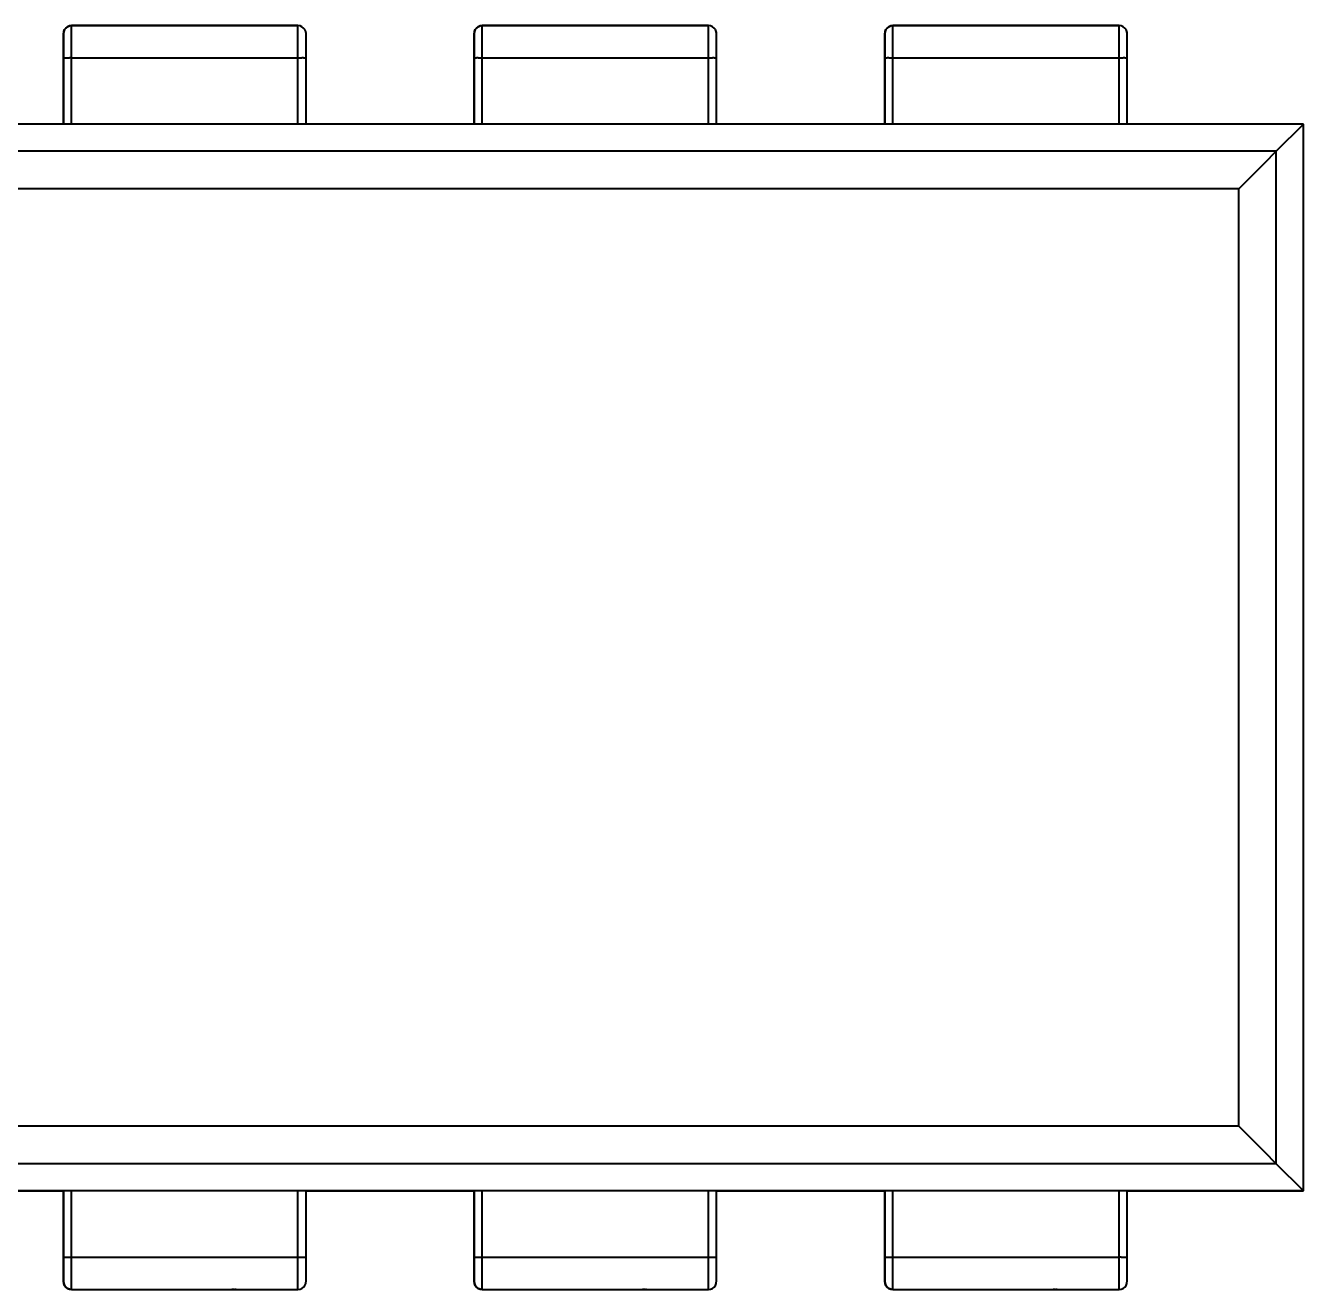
# Model space of a CAD drawing. Extents: x 193 to 1101, y 70 to 664.
# Drawn here: x 466.46 to 482.27, y 489.89 to 505.53 of the extents above; entities that cross this region are included whole.
import ezdxf

# ---------------------------------------------------------------- set-up
doc = ezdxf.new("R2010")
doc.units = 0
doc.header["$MEASUREMENT"] = 0
doc.layers.add('Основная', color=7, linetype='CONTINUOUS', lineweight=40)

msp = doc.modelspace()

# ---------------------------------------------------------------- linework, layer by layer
at = {"layer": 'Основная'}
for p, q in [((466.936, 505.458), (466.932, 505.424)), ((466.932, 505.424), (466.936, 505.458)), ((466.936, 505.458), (466.932, 505.424)), ((466.932, 505.424), (466.936, 505.458)), ((466.946, 505.482), (466.936, 505.458)), ((466.936, 505.458), (466.946, 505.482)), ((466.946, 505.482), (466.936, 505.458)), ((466.936, 505.458), (466.946, 505.482)), ((466.962, 505.502), (466.946, 505.482)), ((466.946, 505.482), (466.962, 505.502)), ((466.962, 505.502), (466.946, 505.482)), ((466.946, 505.482), (466.962, 505.502)), ((466.982, 505.518), (466.962, 505.502)), ((466.962, 505.502), (466.982, 505.518)), ((466.982, 505.518), (466.962, 505.502)), ((466.962, 505.502), (466.982, 505.518)), ((467.006, 505.528), (466.982, 505.518)), ((466.982, 505.518), (467.006, 505.528)), ((467.006, 505.528), (466.982, 505.518)), ((466.982, 505.518), (467.006, 505.528)), ((467.032, 505.532), (467.006, 505.528)), ((467.006, 505.528), (467.032, 505.532)), ((467.032, 505.532), (467.006, 505.528)), ((467.006, 505.528), (467.032, 505.532)), ((467.798, 505.532), (467.032, 505.532)), ((467.032, 505.532), (469.832, 505.532)), ((467.032, 505.518), (467.032, 505.532)), ((467.798, 505.532), (467.032, 505.532)), ((467.032, 505.532), (469.832, 505.532)), ((467.032, 505.518), (467.032, 505.532)), ((467.032, 505.478), (467.032, 505.518)), ((467.032, 505.478), (467.032, 505.518)), ((467.032, 505.414), (467.032, 505.478)), ((467.032, 505.414), (467.032, 505.478)), ((467.818, 505.532), (467.798, 505.532)), ((467.812, 505.532), (467.798, 505.532)), ((467.798, 505.532), (467.802, 505.532)), ((467.818, 505.532), (467.798, 505.532)), ((467.812, 505.532), (467.798, 505.532)), ((467.798, 505.532), (467.802, 505.532)), ((467.812, 505.532), (467.802, 505.532)), ((467.812, 505.532), (467.802, 505.532)), ((467.812, 505.532), (467.818, 505.532)), ((467.812, 505.532), (467.818, 505.532)), ((469.832, 505.532), (467.818, 505.532)), ((467.852, 505.532), (467.818, 505.532)), ((469.832, 505.532), (467.818, 505.532)), ((467.852, 505.532), (467.818, 505.532)), ((469.858, 505.528), (469.832, 505.532)), ((469.858, 505.528), (469.832, 505.532)), ((469.832, 505.518), (469.832, 505.532)), ((469.858, 505.528), (469.832, 505.532)), ((469.858, 505.528), (469.832, 505.532)), ((469.832, 505.518), (469.832, 505.532)), ((469.832, 505.478), (469.832, 505.518)), ((469.832, 505.478), (469.832, 505.518)), ((469.832, 505.414), (469.832, 505.478)), ((469.832, 505.414), (469.832, 505.478)), ((469.882, 505.518), (469.858, 505.528)), ((469.882, 505.518), (469.858, 505.528)), ((469.882, 505.518), (469.858, 505.528)), ((469.882, 505.518), (469.858, 505.528)), ((469.902, 505.502), (469.882, 505.518)), ((469.902, 505.502), (469.882, 505.518)), ((469.902, 505.502), (469.882, 505.518)), ((469.902, 505.502), (469.882, 505.518)), ((469.918, 505.482), (469.902, 505.502)), ((469.918, 505.482), (469.902, 505.502)), ((469.918, 505.482), (469.902, 505.502)), ((469.918, 505.482), (469.902, 505.502)), ((469.928, 505.458), (469.918, 505.482)), ((469.928, 505.458), (469.918, 505.482)), ((469.928, 505.458), (469.918, 505.482)), ((469.928, 505.458), (469.918, 505.482)), ((469.93, 505.448), (469.928, 505.458)), ((469.932, 505.432), (469.928, 505.458)), ((469.93, 505.45), (469.928, 505.458)), ((469.932, 505.43), (469.928, 505.458)), ((469.93, 505.448), (469.928, 505.458)), ((469.932, 505.432), (469.928, 505.458)), ((469.93, 505.45), (469.928, 505.458)), ((469.932, 505.43), (469.928, 505.458)), ((469.93, 505.448), (469.93, 505.45)), ((469.93, 505.448), (469.93, 505.45)), ((469.932, 505.448), (469.93, 505.448)), ((469.932, 505.448), (469.93, 505.448)), ((469.932, 505.448), (469.93, 505.448)), ((469.932, 505.448), (469.93, 505.448)), ((469.932, 505.444), (469.932, 505.448)), ((469.932, 505.444), (469.932, 505.448)), ((469.932, 505.444), (469.932, 505.448)), ((469.932, 505.444), (469.932, 505.448)), ((472.016, 505.458), (472.012, 505.424)), ((472.012, 505.424), (472.016, 505.458)), ((472.016, 505.458), (472.012, 505.424)), ((472.012, 505.424), (472.016, 505.458)), ((472.026, 505.482), (472.016, 505.458)), ((472.016, 505.458), (472.026, 505.482)), ((472.026, 505.482), (472.016, 505.458)), ((472.016, 505.458), (472.026, 505.482)), ((472.042, 505.502), (472.026, 505.482)), ((472.026, 505.482), (472.042, 505.502)), ((472.042, 505.502), (472.026, 505.482)), ((472.026, 505.482), (472.042, 505.502)), ((472.062, 505.518), (472.042, 505.502)), ((472.042, 505.502), (472.062, 505.518)), ((472.062, 505.518), (472.042, 505.502)), ((472.042, 505.502), (472.062, 505.518)), ((472.086, 505.528), (472.062, 505.518)), ((472.062, 505.518), (472.086, 505.528)), ((472.086, 505.528), (472.062, 505.518)), ((472.062, 505.518), (472.086, 505.528)), ((472.112, 505.532), (472.086, 505.528)), ((472.086, 505.528), (472.112, 505.532)), ((472.112, 505.532), (472.086, 505.528)), ((472.086, 505.528), (472.112, 505.532)), ((472.878, 505.532), (472.112, 505.532)), ((472.112, 505.532), (474.912, 505.532)), ((472.112, 505.518), (472.112, 505.532)), ((472.878, 505.532), (472.112, 505.532)), ((472.112, 505.532), (474.912, 505.532)), ((472.112, 505.518), (472.112, 505.532)), ((472.112, 505.478), (472.112, 505.518)), ((472.112, 505.478), (472.112, 505.518)), ((472.112, 505.414), (472.112, 505.478)), ((472.112, 505.414), (472.112, 505.478)), ((472.898, 505.532), (472.878, 505.532)), ((472.892, 505.532), (472.878, 505.532)), ((472.878, 505.532), (472.882, 505.532)), ((472.898, 505.532), (472.878, 505.532)), ((472.892, 505.532), (472.878, 505.532)), ((472.878, 505.532), (472.882, 505.532)), ((472.892, 505.532), (472.882, 505.532)), ((472.892, 505.532), (472.882, 505.532)), ((472.892, 505.532), (472.898, 505.532)), ((472.892, 505.532), (472.898, 505.532)), ((474.912, 505.532), (472.898, 505.532)), ((472.932, 505.532), (472.898, 505.532)), ((474.912, 505.532), (472.898, 505.532)), ((472.932, 505.532), (472.898, 505.532)), ((474.938, 505.528), (474.912, 505.532)), ((474.938, 505.528), (474.912, 505.532)), ((474.912, 505.518), (474.912, 505.532)), ((474.938, 505.528), (474.912, 505.532)), ((474.938, 505.528), (474.912, 505.532)), ((474.912, 505.518), (474.912, 505.532)), ((474.912, 505.478), (474.912, 505.518)), ((474.912, 505.478), (474.912, 505.518)), ((474.912, 505.414), (474.912, 505.478)), ((474.912, 505.414), (474.912, 505.478)), ((474.962, 505.518), (474.938, 505.528)), ((474.962, 505.518), (474.938, 505.528)), ((474.962, 505.518), (474.938, 505.528)), ((474.962, 505.518), (474.938, 505.528)), ((474.982, 505.502), (474.962, 505.518)), ((474.982, 505.502), (474.962, 505.518)), ((474.982, 505.502), (474.962, 505.518)), ((474.982, 505.502), (474.962, 505.518)), ((474.998, 505.482), (474.982, 505.502)), ((474.998, 505.482), (474.982, 505.502)), ((474.998, 505.482), (474.982, 505.502)), ((474.998, 505.482), (474.982, 505.502)), ((475.008, 505.458), (474.998, 505.482)), ((475.008, 505.458), (474.998, 505.482)), ((475.008, 505.458), (474.998, 505.482)), ((475.008, 505.458), (474.998, 505.482)), ((475.01, 505.448), (475.008, 505.458)), ((475.012, 505.432), (475.008, 505.458)), ((475.01, 505.45), (475.008, 505.458)), ((475.012, 505.43), (475.008, 505.458)), ((475.01, 505.448), (475.008, 505.458)), ((475.012, 505.432), (475.008, 505.458)), ((475.01, 505.45), (475.008, 505.458)), ((475.012, 505.43), (475.008, 505.458)), ((475.01, 505.448), (475.01, 505.45)), ((475.01, 505.448), (475.01, 505.45)), ((475.012, 505.448), (475.01, 505.448)), ((475.012, 505.448), (475.01, 505.448)), ((475.012, 505.448), (475.01, 505.448)), ((475.012, 505.448), (475.01, 505.448)), ((475.012, 505.444), (475.012, 505.448)), ((475.012, 505.444), (475.012, 505.448)), ((475.012, 505.444), (475.012, 505.448)), ((475.012, 505.444), (475.012, 505.448)), ((477.096, 505.458), (477.092, 505.424)), ((477.092, 505.424), (477.096, 505.458)), ((477.096, 505.458), (477.092, 505.424)), ((477.092, 505.424), (477.096, 505.458)), ((477.106, 505.482), (477.096, 505.458)), ((477.096, 505.458), (477.106, 505.482)), ((477.106, 505.482), (477.096, 505.458)), ((477.096, 505.458), (477.106, 505.482)), ((477.122, 505.502), (477.106, 505.482)), ((477.106, 505.482), (477.122, 505.502)), ((477.122, 505.502), (477.106, 505.482)), ((477.106, 505.482), (477.122, 505.502)), ((477.142, 505.518), (477.122, 505.502)), ((477.122, 505.502), (477.142, 505.518)), ((477.142, 505.518), (477.122, 505.502)), ((477.122, 505.502), (477.142, 505.518)), ((477.166, 505.528), (477.142, 505.518)), ((477.142, 505.518), (477.166, 505.528)), ((477.166, 505.528), (477.142, 505.518)), ((477.142, 505.518), (477.166, 505.528)), ((477.192, 505.532), (477.166, 505.528)), ((477.166, 505.528), (477.192, 505.532)), ((477.192, 505.532), (477.166, 505.528)), ((477.166, 505.528), (477.192, 505.532)), ((479.992, 505.532), (477.192, 505.532)), ((477.192, 505.532), (479.992, 505.532)), ((477.192, 505.518), (477.192, 505.532)), ((479.992, 505.532), (477.192, 505.532)), ((477.192, 505.532), (479.992, 505.532)), ((477.192, 505.518), (477.192, 505.532)), ((477.192, 505.478), (477.192, 505.518)), ((477.192, 505.478), (477.192, 505.518)), ((477.192, 505.414), (477.192, 505.478)), ((477.192, 505.414), (477.192, 505.478)), ((477.972, 505.532), (477.958, 505.532)), ((477.958, 505.532), (477.962, 505.532)), ((477.972, 505.532), (477.958, 505.532)), ((477.958, 505.532), (477.962, 505.532)), ((477.972, 505.532), (477.962, 505.532)), ((477.972, 505.532), (477.962, 505.532)), ((477.972, 505.532), (477.978, 505.532)), ((477.972, 505.532), (477.978, 505.532)), ((478.012, 505.532), (477.978, 505.532)), ((478.012, 505.532), (477.978, 505.532)), ((480.018, 505.528), (479.992, 505.532)), ((480.018, 505.528), (479.992, 505.532)), ((479.992, 505.518), (479.992, 505.532)), ((480.018, 505.528), (479.992, 505.532)), ((480.018, 505.528), (479.992, 505.532)), ((479.992, 505.518), (479.992, 505.532)), ((479.992, 505.478), (479.992, 505.518)), ((479.992, 505.478), (479.992, 505.518)), ((479.992, 505.414), (479.992, 505.478)), ((479.992, 505.414), (479.992, 505.478)), ((480.042, 505.518), (480.018, 505.528)), ((480.042, 505.518), (480.018, 505.528)), ((480.042, 505.518), (480.018, 505.528)), ((480.042, 505.518), (480.018, 505.528)), ((480.062, 505.502), (480.042, 505.518)), ((480.062, 505.502), (480.042, 505.518)), ((480.062, 505.502), (480.042, 505.518)), ((480.062, 505.502), (480.042, 505.518)), ((480.078, 505.482), (480.062, 505.502)), ((480.078, 505.482), (480.062, 505.502)), ((480.078, 505.482), (480.062, 505.502)), ((480.078, 505.482), (480.062, 505.502)), ((480.088, 505.458), (480.078, 505.482)), ((480.088, 505.458), (480.078, 505.482)), ((480.088, 505.458), (480.078, 505.482)), ((480.088, 505.458), (480.078, 505.482)), ((480.09, 505.448), (480.088, 505.458)), ((480.092, 505.432), (480.088, 505.458)), ((480.09, 505.45), (480.088, 505.458)), ((480.092, 505.43), (480.088, 505.458)), ((480.09, 505.448), (480.088, 505.458)), ((480.092, 505.432), (480.088, 505.458)), ((480.09, 505.45), (480.088, 505.458)), ((480.092, 505.43), (480.088, 505.458)), ((480.09, 505.448), (480.09, 505.45)), ((480.09, 505.448), (480.09, 505.45)), ((480.092, 505.448), (480.09, 505.448)), ((480.092, 505.448), (480.09, 505.448)), ((480.092, 505.448), (480.09, 505.448)), ((480.092, 505.448), (480.09, 505.448)), ((480.092, 505.444), (480.092, 505.448)), ((480.092, 505.444), (480.092, 505.448)), ((480.092, 505.444), (480.092, 505.448)), ((480.092, 505.444), (480.092, 505.448)), ((466.932, 505.424), (466.932, 505.132)), ((466.932, 505.398), (466.932, 505.424)), ((466.932, 505.424), (466.932, 505.132)), ((466.932, 505.398), (466.932, 505.424)), ((466.932, 505.36), (466.932, 505.398)), ((466.932, 505.36), (466.932, 505.398)), ((466.932, 505.312), (466.932, 505.36)), ((466.932, 505.312), (466.932, 505.36)), ((466.932, 505.256), (466.932, 505.312)), ((466.932, 505.256), (466.932, 505.312)), ((467.032, 505.332), (467.032, 505.414)), ((467.032, 505.332), (467.032, 505.414)), ((467.032, 505.236), (467.032, 505.332)), ((467.032, 505.236), (467.032, 505.332)), ((469.832, 505.332), (469.832, 505.414)), ((469.832, 505.332), (469.832, 505.414)), ((469.832, 505.236), (469.832, 505.332)), ((469.832, 505.236), (469.832, 505.332)), ((469.932, 505.43), (469.932, 505.444)), ((469.932, 505.43), (469.932, 505.444)), ((469.932, 505.132), (469.932, 505.43)), ((469.932, 505.426), (469.932, 505.43)), ((469.932, 505.132), (469.932, 505.43)), ((469.932, 505.426), (469.932, 505.43)), ((469.932, 505.406), (469.932, 505.426)), ((469.932, 505.406), (469.932, 505.426)), ((469.932, 505.372), (469.932, 505.406)), ((469.932, 505.372), (469.932, 505.406)), ((469.932, 505.326), (469.932, 505.372)), ((469.932, 505.326), (469.932, 505.372)), ((469.932, 505.272), (469.932, 505.326)), ((469.932, 505.272), (469.932, 505.326)), ((472.012, 505.424), (472.012, 505.132)), ((472.012, 505.398), (472.012, 505.424)), ((472.012, 505.424), (472.012, 505.132)), ((472.012, 505.398), (472.012, 505.424)), ((472.012, 505.36), (472.012, 505.398)), ((472.012, 505.36), (472.012, 505.398)), ((472.012, 505.312), (472.012, 505.36)), ((472.012, 505.312), (472.012, 505.36)), ((472.012, 505.256), (472.012, 505.312)), ((472.012, 505.256), (472.012, 505.312)), ((472.112, 505.332), (472.112, 505.414)), ((472.112, 505.332), (472.112, 505.414)), ((472.112, 505.236), (472.112, 505.332)), ((472.112, 505.236), (472.112, 505.332)), ((474.912, 505.332), (474.912, 505.414)), ((474.912, 505.332), (474.912, 505.414)), ((474.912, 505.236), (474.912, 505.332)), ((474.912, 505.236), (474.912, 505.332)), ((475.012, 505.43), (475.012, 505.444)), ((475.012, 505.43), (475.012, 505.444)), ((475.012, 505.132), (475.012, 505.43)), ((475.012, 505.426), (475.012, 505.43)), ((475.012, 505.132), (475.012, 505.43)), ((475.012, 505.426), (475.012, 505.43)), ((475.012, 505.406), (475.012, 505.426)), ((475.012, 505.406), (475.012, 505.426)), ((475.012, 505.372), (475.012, 505.406)), ((475.012, 505.372), (475.012, 505.406)), ((475.012, 505.326), (475.012, 505.372)), ((475.012, 505.326), (475.012, 505.372)), ((475.012, 505.272), (475.012, 505.326)), ((475.012, 505.272), (475.012, 505.326)), ((477.092, 505.424), (477.092, 505.132)), ((477.092, 505.398), (477.092, 505.424)), ((477.092, 505.424), (477.092, 505.132)), ((477.092, 505.398), (477.092, 505.424)), ((477.092, 505.36), (477.092, 505.398)), ((477.092, 505.36), (477.092, 505.398)), ((477.092, 505.312), (477.092, 505.36)), ((477.092, 505.312), (477.092, 505.36)), ((477.092, 505.256), (477.092, 505.312)), ((477.092, 505.256), (477.092, 505.312)), ((477.192, 505.332), (477.192, 505.414)), ((477.192, 505.332), (477.192, 505.414)), ((477.192, 505.236), (477.192, 505.332)), ((477.192, 505.236), (477.192, 505.332)), ((479.992, 505.332), (479.992, 505.414)), ((479.992, 505.332), (479.992, 505.414)), ((479.992, 505.236), (479.992, 505.332)), ((479.992, 505.236), (479.992, 505.332)), ((480.092, 505.43), (480.092, 505.444)), ((480.092, 505.43), (480.092, 505.444)), ((480.092, 505.132), (480.092, 505.43)), ((480.092, 505.426), (480.092, 505.43)), ((480.092, 505.132), (480.092, 505.43)), ((480.092, 505.426), (480.092, 505.43)), ((480.092, 505.406), (480.092, 505.426)), ((480.092, 505.406), (480.092, 505.426)), ((480.092, 505.372), (480.092, 505.406)), ((480.092, 505.372), (480.092, 505.406)), ((480.092, 505.326), (480.092, 505.372)), ((480.092, 505.326), (480.092, 505.372)), ((480.092, 505.272), (480.092, 505.326)), ((480.092, 505.272), (480.092, 505.326)), ((466.932, 505.194), (466.932, 505.256)), ((466.932, 505.194), (466.932, 505.256)), ((466.932, 505.164), (466.932, 505.194)), ((466.932, 505.164), (466.932, 505.194)), ((466.932, 505.132), (466.932, 505.164)), ((466.932, 505.132), (466.932, 505.164)), ((466.932, 505.132), (466.932, 504.312)), ((466.932, 504.312), (466.932, 505.132)), ((466.932, 505.132), (466.936, 505.132)), ((466.932, 505.132), (466.932, 504.312)), ((466.932, 504.312), (466.932, 505.132)), ((466.932, 505.132), (466.936, 505.132)), ((466.936, 505.132), (466.946, 505.132)), ((466.936, 505.132), (466.946, 505.132)), ((466.946, 505.132), (466.962, 505.132)), ((466.946, 505.132), (466.962, 505.132)), ((466.962, 505.132), (466.982, 505.132)), ((466.962, 505.132), (466.982, 505.132)), ((466.982, 505.132), (467.006, 505.132)), ((466.982, 505.132), (467.006, 505.132)), ((467.032, 505.132), (467.006, 505.132)), ((467.032, 505.132), (467.006, 505.132)), ((467.032, 505.132), (467.032, 505.236)), ((467.032, 505.132), (467.032, 505.236)), ((467.032, 504.312), (467.032, 505.132)), ((467.032, 505.132), (469.832, 505.132)), ((467.032, 504.312), (467.032, 505.132)), ((467.032, 505.132), (469.832, 505.132)), ((469.832, 505.132), (469.832, 505.236)), ((469.832, 505.132), (469.832, 505.236)), ((469.832, 504.312), (469.832, 505.132)), ((469.832, 505.132), (469.858, 505.132)), ((469.832, 504.312), (469.832, 505.132)), ((469.832, 505.132), (469.858, 505.132)), ((469.858, 505.132), (469.882, 505.132)), ((469.858, 505.132), (469.882, 505.132)), ((469.902, 505.132), (469.882, 505.132)), ((469.902, 505.132), (469.882, 505.132)), ((469.902, 505.132), (469.918, 505.132)), ((469.902, 505.132), (469.918, 505.132)), ((469.918, 505.132), (469.928, 505.132)), ((469.918, 505.132), (469.928, 505.132)), ((469.932, 505.132), (469.928, 505.132)), ((469.932, 505.132), (469.928, 505.132)), ((469.932, 505.206), (469.932, 505.272)), ((469.932, 505.206), (469.932, 505.272)), ((469.932, 505.132), (469.932, 505.206)), ((469.932, 505.132), (469.932, 505.206)), ((469.932, 504.312), (469.932, 505.132)), ((469.932, 504.312), (469.932, 505.132)), ((469.932, 504.312), (469.932, 505.132)), ((469.932, 504.312), (469.932, 505.132)), ((472.012, 505.194), (472.012, 505.256)), ((472.012, 505.194), (472.012, 505.256)), ((472.012, 505.164), (472.012, 505.194)), ((472.012, 505.164), (472.012, 505.194)), ((472.012, 505.132), (472.012, 505.164)), ((472.012, 505.132), (472.012, 505.164)), ((472.012, 505.132), (472.012, 504.312)), ((472.012, 504.312), (472.012, 505.132)), ((472.012, 505.132), (472.016, 505.132)), ((472.012, 505.132), (472.012, 504.312)), ((472.012, 504.312), (472.012, 505.132)), ((472.012, 505.132), (472.016, 505.132)), ((472.016, 505.132), (472.026, 505.132)), ((472.016, 505.132), (472.026, 505.132)), ((472.026, 505.132), (472.042, 505.132)), ((472.026, 505.132), (472.042, 505.132)), ((472.062, 505.132), (472.042, 505.132)), ((472.062, 505.132), (472.042, 505.132)), ((472.062, 505.132), (472.086, 505.132)), ((472.062, 505.132), (472.086, 505.132)), ((472.086, 505.132), (472.112, 505.132)), ((472.086, 505.132), (472.112, 505.132)), ((472.112, 505.132), (472.112, 505.236)), ((472.112, 505.132), (472.112, 505.236)), ((472.112, 504.312), (472.112, 505.132)), ((472.112, 505.132), (474.912, 505.132)), ((472.112, 504.312), (472.112, 505.132)), ((472.112, 505.132), (474.912, 505.132)), ((474.912, 505.132), (474.912, 505.236)), ((474.912, 505.132), (474.912, 505.236)), ((474.912, 504.312), (474.912, 505.132)), ((474.912, 505.132), (474.938, 505.132)), ((474.912, 504.312), (474.912, 505.132)), ((474.912, 505.132), (474.938, 505.132)), ((474.938, 505.132), (474.962, 505.132)), ((474.938, 505.132), (474.962, 505.132)), ((474.982, 505.132), (474.962, 505.132)), ((474.982, 505.132), (474.962, 505.132)), ((474.982, 505.132), (474.998, 505.132)), ((474.982, 505.132), (474.998, 505.132)), ((474.998, 505.132), (475.008, 505.132)), ((474.998, 505.132), (475.008, 505.132)), ((475.008, 505.132), (475.012, 505.132)), ((475.008, 505.132), (475.012, 505.132)), ((475.012, 505.206), (475.012, 505.272)), ((475.012, 505.206), (475.012, 505.272)), ((475.012, 505.132), (475.012, 505.206)), ((475.012, 505.132), (475.012, 505.206)), ((475.012, 504.312), (475.012, 505.132)), ((475.012, 504.312), (475.012, 505.132)), ((475.012, 504.312), (475.012, 505.132)), ((475.012, 504.312), (475.012, 505.132)), ((477.092, 505.194), (477.092, 505.256)), ((477.092, 505.194), (477.092, 505.256)), ((477.092, 505.164), (477.092, 505.194)), ((477.092, 505.164), (477.092, 505.194)), ((477.092, 505.132), (477.092, 505.164)), ((477.092, 505.132), (477.092, 505.164)), ((477.092, 505.132), (477.092, 504.312)), ((477.092, 504.312), (477.092, 505.132)), ((477.092, 505.132), (477.096, 505.132)), ((477.092, 505.132), (477.092, 504.312)), ((477.092, 504.312), (477.092, 505.132)), ((477.092, 505.132), (477.096, 505.132)), ((477.096, 505.132), (477.106, 505.132)), ((477.096, 505.132), (477.106, 505.132)), ((477.106, 505.132), (477.122, 505.132)), ((477.106, 505.132), (477.122, 505.132)), ((477.142, 505.132), (477.122, 505.132)), ((477.142, 505.132), (477.122, 505.132)), ((477.142, 505.132), (477.166, 505.132)), ((477.142, 505.132), (477.166, 505.132)), ((477.166, 505.132), (477.192, 505.132)), ((477.166, 505.132), (477.192, 505.132)), ((477.192, 505.132), (477.192, 505.236)), ((477.192, 505.132), (477.192, 505.236)), ((477.192, 504.312), (477.192, 505.132)), ((477.192, 505.132), (479.992, 505.132)), ((477.192, 504.312), (477.192, 505.132)), ((477.192, 505.132), (479.992, 505.132)), ((479.992, 505.132), (479.992, 505.236)), ((479.992, 505.132), (479.992, 505.236)), ((479.992, 504.312), (479.992, 505.132)), ((479.992, 505.132), (480.018, 505.132)), ((479.992, 504.312), (479.992, 505.132)), ((479.992, 505.132), (480.018, 505.132)), ((480.018, 505.132), (480.042, 505.132)), ((480.018, 505.132), (480.042, 505.132)), ((480.062, 505.132), (480.042, 505.132)), ((480.062, 505.132), (480.042, 505.132)), ((480.062, 505.132), (480.078, 505.132)), ((480.062, 505.132), (480.078, 505.132)), ((480.078, 505.132), (480.088, 505.132)), ((480.078, 505.132), (480.088, 505.132)), ((480.088, 505.132), (480.092, 505.132)), ((480.088, 505.132), (480.092, 505.132)), ((480.092, 505.206), (480.092, 505.272)), ((480.092, 505.206), (480.092, 505.272)), ((480.092, 505.132), (480.092, 505.206)), ((480.092, 505.132), (480.092, 505.206)), ((480.092, 504.312), (480.092, 505.132)), ((480.092, 504.312), (480.092, 505.132)), ((480.092, 504.312), (480.092, 505.132)), ((480.092, 504.312), (480.092, 505.132)), ((482.272, 504.312), (429.192, 504.312)), ((482.272, 504.312), (429.192, 504.312)), ((466.932, 504.312), (464.852, 504.312)), ((466.932, 504.312), (464.852, 504.312)), ((472.012, 504.312), (469.932, 504.312)), ((472.012, 504.312), (469.932, 504.312)), ((477.092, 504.312), (475.012, 504.312)), ((477.092, 504.312), (475.012, 504.312)), ((482.272, 504.312), (480.092, 504.312)), ((482.272, 504.312), (480.092, 504.312)), ((481.936, 503.976), (482.272, 504.312)), ((481.936, 503.976), (482.272, 504.312)), ((482.272, 491.112), (482.272, 504.312)), ((482.272, 491.112), (482.272, 504.312)), ((482.272, 491.112), (482.272, 504.312)), ((482.272, 491.112), (482.272, 504.312)), ((481.936, 503.976), (429.528, 503.976)), ((481.936, 503.976), (429.528, 503.976)), ((481.794, 503.834), (481.936, 503.976)), ((481.794, 503.834), (481.936, 503.976)), ((481.936, 491.448), (481.936, 503.976)), ((481.936, 491.448), (481.936, 503.976)), ((481.636, 503.676), (481.794, 503.834)), ((481.636, 503.676), (481.794, 503.834)), ((481.472, 503.512), (481.636, 503.676)), ((481.472, 503.512), (481.636, 503.676)), ((481.472, 503.512), (429.992, 503.512)), ((481.472, 503.512), (429.992, 503.512)), ((481.472, 491.912), (481.472, 503.512)), ((481.472, 491.912), (481.472, 503.512)), ((481.472, 491.912), (429.992, 491.912)), ((481.472, 491.912), (429.992, 491.912)), ((481.636, 491.748), (481.472, 491.912)), ((481.636, 491.748), (481.472, 491.912)), ((481.794, 491.59), (481.636, 491.748)), ((481.794, 491.59), (481.636, 491.748)), ((481.936, 491.448), (481.794, 491.59)), ((481.936, 491.448), (481.794, 491.59)), ((481.936, 491.448), (429.528, 491.448)), ((481.936, 491.448), (429.528, 491.448)), ((482.272, 491.112), (481.936, 491.448)), ((482.272, 491.112), (481.936, 491.448)), ((482.272, 491.112), (429.192, 491.112)), ((482.272, 491.112), (429.192, 491.112)), ((464.852, 491.112), (466.932, 491.112)), ((464.852, 491.112), (466.932, 491.112)), ((466.932, 491.112), (466.932, 490.292)), ((466.932, 490.292), (466.932, 491.112)), ((466.932, 491.112), (466.932, 490.292)), ((466.932, 490.292), (466.932, 491.112)), ((467.032, 490.292), (467.032, 491.112)), ((467.032, 490.292), (467.032, 491.112)), ((469.832, 490.292), (469.832, 491.112)), ((469.832, 490.292), (469.832, 491.112)), ((469.932, 490.292), (469.932, 491.112)), ((469.932, 491.112), (472.012, 491.112)), ((469.932, 490.292), (469.932, 491.112)), ((469.932, 490.292), (469.932, 491.112)), ((469.932, 491.112), (472.012, 491.112)), ((469.932, 490.292), (469.932, 491.112)), ((472.012, 491.112), (472.012, 490.292)), ((472.012, 490.292), (472.012, 491.112)), ((472.012, 491.112), (472.012, 490.292)), ((472.012, 490.292), (472.012, 491.112)), ((472.112, 490.292), (472.112, 491.112)), ((472.112, 490.292), (472.112, 491.112)), ((474.912, 490.292), (474.912, 491.112)), ((474.912, 490.292), (474.912, 491.112)), ((475.012, 490.292), (475.012, 491.112)), ((475.012, 491.112), (477.092, 491.112)), ((475.012, 490.292), (475.012, 491.112)), ((475.012, 490.292), (475.012, 491.112)), ((475.012, 491.112), (477.092, 491.112)), ((475.012, 490.292), (475.012, 491.112)), ((477.092, 491.112), (477.092, 490.292)), ((477.092, 490.292), (477.092, 491.112)), ((477.092, 491.112), (477.092, 490.292)), ((477.092, 490.292), (477.092, 491.112)), ((477.192, 490.292), (477.192, 491.112)), ((477.192, 490.292), (477.192, 491.112)), ((479.992, 490.292), (479.992, 491.112)), ((479.992, 490.292), (479.992, 491.112)), ((480.092, 490.292), (480.092, 491.112)), ((480.092, 491.112), (482.272, 491.112)), ((480.092, 490.292), (480.092, 491.112)), ((480.092, 490.292), (480.092, 491.112)), ((480.092, 491.112), (482.272, 491.112)), ((480.092, 490.292), (480.092, 491.112)), ((466.932, 490.292), (466.932, 489.994)), ((466.932, 490.218), (466.932, 490.292)), ((466.936, 490.292), (466.932, 490.292)), ((466.932, 490.292), (466.932, 489.994)), ((466.932, 490.218), (466.932, 490.292)), ((466.936, 490.292), (466.932, 490.292)), ((466.936, 490.292), (466.946, 490.292)), ((466.936, 490.292), (466.946, 490.292)), ((466.946, 490.292), (466.962, 490.292)), ((466.946, 490.292), (466.962, 490.292)), ((466.962, 490.292), (466.982, 490.292)), ((466.962, 490.292), (466.982, 490.292)), ((466.982, 490.292), (467.006, 490.292)), ((466.982, 490.292), (467.006, 490.292)), ((467.006, 490.292), (467.032, 490.292)), ((467.006, 490.292), (467.032, 490.292)), ((467.032, 490.292), (469.832, 490.292)), ((467.032, 490.188), (467.032, 490.292)), ((467.032, 490.292), (469.832, 490.292)), ((467.032, 490.188), (467.032, 490.292)), ((469.832, 490.292), (469.858, 490.292)), ((469.832, 490.188), (469.832, 490.292)), ((469.832, 490.292), (469.858, 490.292)), ((469.832, 490.188), (469.832, 490.292)), ((469.858, 490.292), (469.882, 490.292)), ((469.858, 490.292), (469.882, 490.292)), ((469.882, 490.292), (469.902, 490.292)), ((469.882, 490.292), (469.902, 490.292)), ((469.902, 490.292), (469.918, 490.292)), ((469.902, 490.292), (469.918, 490.292)), ((469.918, 490.292), (469.928, 490.292)), ((469.918, 490.292), (469.928, 490.292)), ((469.928, 490.292), (469.932, 490.292)), ((469.928, 490.292), (469.932, 490.292)), ((469.932, 490.002), (469.932, 490.292)), ((469.932, 490.262), (469.932, 490.292)), ((469.932, 490.002), (469.932, 490.292)), ((469.932, 490.262), (469.932, 490.292)), ((472.012, 490.292), (472.012, 489.994)), ((472.012, 490.218), (472.012, 490.292)), ((472.016, 490.292), (472.012, 490.292)), ((472.012, 490.292), (472.012, 489.994)), ((472.012, 490.218), (472.012, 490.292)), ((472.016, 490.292), (472.012, 490.292)), ((472.016, 490.292), (472.026, 490.292)), ((472.016, 490.292), (472.026, 490.292)), ((472.026, 490.292), (472.042, 490.292)), ((472.026, 490.292), (472.042, 490.292)), ((472.042, 490.292), (472.062, 490.292)), ((472.042, 490.292), (472.062, 490.292)), ((472.062, 490.292), (472.086, 490.292)), ((472.062, 490.292), (472.086, 490.292)), ((472.086, 490.292), (472.112, 490.292)), ((472.086, 490.292), (472.112, 490.292)), ((472.112, 490.292), (474.912, 490.292)), ((472.112, 490.188), (472.112, 490.292)), ((472.112, 490.292), (474.912, 490.292)), ((472.112, 490.188), (472.112, 490.292)), ((474.912, 490.292), (474.938, 490.292)), ((474.912, 490.188), (474.912, 490.292)), ((474.912, 490.292), (474.938, 490.292)), ((474.912, 490.188), (474.912, 490.292)), ((474.938, 490.292), (474.962, 490.292)), ((474.938, 490.292), (474.962, 490.292)), ((474.962, 490.292), (474.982, 490.292)), ((474.962, 490.292), (474.982, 490.292)), ((474.982, 490.292), (474.998, 490.292)), ((474.982, 490.292), (474.998, 490.292)), ((474.998, 490.292), (475.008, 490.292)), ((474.998, 490.292), (475.008, 490.292)), ((475.008, 490.292), (475.012, 490.292)), ((475.008, 490.292), (475.012, 490.292)), ((475.012, 490.002), (475.012, 490.292)), ((475.012, 490.262), (475.012, 490.292)), ((475.012, 490.002), (475.012, 490.292)), ((475.012, 490.262), (475.012, 490.292)), ((477.092, 490.292), (477.092, 489.994)), ((477.092, 490.218), (477.092, 490.292)), ((477.096, 490.292), (477.092, 490.292)), ((477.092, 490.292), (477.092, 489.994)), ((477.092, 490.218), (477.092, 490.292)), ((477.096, 490.292), (477.092, 490.292)), ((477.096, 490.292), (477.106, 490.292)), ((477.096, 490.292), (477.106, 490.292)), ((477.106, 490.292), (477.122, 490.292)), ((477.106, 490.292), (477.122, 490.292)), ((477.122, 490.292), (477.142, 490.292)), ((477.122, 490.292), (477.142, 490.292)), ((477.142, 490.292), (477.166, 490.292)), ((477.142, 490.292), (477.166, 490.292)), ((477.166, 490.292), (477.192, 490.292)), ((477.166, 490.292), (477.192, 490.292)), ((477.192, 490.292), (479.992, 490.292)), ((477.192, 490.188), (477.192, 490.292)), ((477.192, 490.292), (479.992, 490.292)), ((477.192, 490.188), (477.192, 490.292)), ((480.018, 490.292), (479.992, 490.292)), ((479.992, 490.188), (479.992, 490.292)), ((480.018, 490.292), (479.992, 490.292)), ((479.992, 490.188), (479.992, 490.292)), ((480.018, 490.292), (480.042, 490.292)), ((480.018, 490.292), (480.042, 490.292)), ((480.042, 490.292), (480.062, 490.292)), ((480.042, 490.292), (480.062, 490.292)), ((480.062, 490.292), (480.078, 490.292)), ((480.062, 490.292), (480.078, 490.292)), ((480.078, 490.292), (480.088, 490.292)), ((480.078, 490.292), (480.088, 490.292)), ((480.088, 490.292), (480.092, 490.292)), ((480.088, 490.292), (480.092, 490.292)), ((480.092, 490.002), (480.092, 490.292)), ((480.092, 490.262), (480.092, 490.292)), ((480.092, 490.002), (480.092, 490.292)), ((480.092, 490.262), (480.092, 490.292)), ((466.932, 490.152), (466.932, 490.218)), ((466.932, 490.152), (466.932, 490.218)), ((466.932, 490.098), (466.932, 490.152)), ((466.932, 490.098), (466.932, 490.152)), ((467.032, 490.092), (467.032, 490.188)), ((467.032, 490.092), (467.032, 490.188)), ((469.832, 490.092), (469.832, 490.188)), ((469.832, 490.092), (469.832, 490.188)), ((469.932, 490.23), (469.932, 490.262)), ((469.932, 490.23), (469.932, 490.262)), ((469.932, 490.17), (469.932, 490.23)), ((469.932, 490.17), (469.932, 490.23)), ((469.932, 490.112), (469.932, 490.17)), ((469.932, 490.112), (469.932, 490.17)), ((469.932, 490.064), (469.932, 490.112)), ((469.932, 490.064), (469.932, 490.112)), ((472.012, 490.152), (472.012, 490.218)), ((472.012, 490.152), (472.012, 490.218)), ((472.012, 490.098), (472.012, 490.152)), ((472.012, 490.098), (472.012, 490.152)), ((472.112, 490.092), (472.112, 490.188)), ((472.112, 490.092), (472.112, 490.188)), ((474.912, 490.092), (474.912, 490.188)), ((474.912, 490.092), (474.912, 490.188)), ((475.012, 490.23), (475.012, 490.262)), ((475.012, 490.23), (475.012, 490.262)), ((475.012, 490.17), (475.012, 490.23)), ((475.012, 490.17), (475.012, 490.23)), ((475.012, 490.112), (475.012, 490.17)), ((475.012, 490.112), (475.012, 490.17)), ((475.012, 490.064), (475.012, 490.112)), ((475.012, 490.064), (475.012, 490.112)), ((477.092, 490.152), (477.092, 490.218)), ((477.092, 490.152), (477.092, 490.218)), ((477.092, 490.098), (477.092, 490.152)), ((477.092, 490.098), (477.092, 490.152)), ((477.192, 490.092), (477.192, 490.188)), ((477.192, 490.092), (477.192, 490.188)), ((479.992, 490.092), (479.992, 490.188)), ((479.992, 490.092), (479.992, 490.188)), ((480.092, 490.23), (480.092, 490.262)), ((480.092, 490.23), (480.092, 490.262)), ((480.092, 490.17), (480.092, 490.23)), ((480.092, 490.17), (480.092, 490.23)), ((480.092, 490.112), (480.092, 490.17)), ((480.092, 490.112), (480.092, 490.17)), ((480.092, 490.064), (480.092, 490.112)), ((480.092, 490.064), (480.092, 490.112)), ((466.932, 490.052), (466.932, 490.098)), ((466.932, 490.052), (466.932, 490.098)), ((466.932, 490.018), (466.932, 490.052)), ((466.932, 490.018), (466.932, 490.052)), ((466.932, 489.998), (466.932, 490.018)), ((466.932, 489.998), (466.932, 490.018)), ((466.932, 489.994), (466.932, 489.998)), ((466.932, 489.994), (466.932, 489.998)), ((466.932, 489.994), (466.936, 489.966)), ((466.936, 489.966), (466.932, 489.994)), ((466.932, 489.994), (466.936, 489.966)), ((466.936, 489.966), (466.932, 489.994)), ((466.936, 489.966), (466.946, 489.942)), ((466.946, 489.942), (466.936, 489.966)), ((466.936, 489.966), (466.946, 489.942)), ((466.946, 489.942), (466.936, 489.966)), ((467.032, 490.01), (467.032, 490.092)), ((467.032, 490.01), (467.032, 490.092)), ((467.032, 489.946), (467.032, 490.01)), ((467.032, 489.946), (467.032, 490.01)), ((469.832, 490.01), (469.832, 490.092)), ((469.832, 490.01), (469.832, 490.092)), ((469.832, 489.946), (469.832, 490.01)), ((469.832, 489.946), (469.832, 490.01)), ((469.918, 489.942), (469.928, 489.966)), ((469.918, 489.942), (469.928, 489.966)), ((469.918, 489.942), (469.928, 489.966)), ((469.918, 489.942), (469.928, 489.966)), ((469.928, 489.966), (469.932, 490.002)), ((469.928, 489.966), (469.932, 490.002)), ((469.928, 489.966), (469.932, 490.002)), ((469.928, 489.966), (469.932, 490.002)), ((469.932, 490.026), (469.932, 490.064)), ((469.932, 490.026), (469.932, 490.064)), ((469.932, 490.002), (469.932, 490.026)), ((469.932, 490.002), (469.932, 490.026)), ((472.012, 490.052), (472.012, 490.098)), ((472.012, 490.052), (472.012, 490.098)), ((472.012, 490.018), (472.012, 490.052)), ((472.012, 490.018), (472.012, 490.052)), ((472.012, 489.998), (472.012, 490.018)), ((472.012, 489.998), (472.012, 490.018)), ((472.012, 489.994), (472.012, 489.998)), ((472.012, 489.994), (472.012, 489.998)), ((472.012, 489.994), (472.016, 489.966)), ((472.016, 489.966), (472.012, 489.994)), ((472.012, 489.994), (472.016, 489.966)), ((472.016, 489.966), (472.012, 489.994)), ((472.016, 489.966), (472.026, 489.942)), ((472.026, 489.942), (472.016, 489.966)), ((472.016, 489.966), (472.026, 489.942)), ((472.026, 489.942), (472.016, 489.966)), ((472.112, 490.01), (472.112, 490.092)), ((472.112, 490.01), (472.112, 490.092)), ((472.112, 489.946), (472.112, 490.01)), ((472.112, 489.946), (472.112, 490.01)), ((474.912, 490.01), (474.912, 490.092)), ((474.912, 490.01), (474.912, 490.092)), ((474.912, 489.946), (474.912, 490.01)), ((474.912, 489.946), (474.912, 490.01)), ((474.998, 489.942), (475.008, 489.966)), ((474.998, 489.942), (475.008, 489.966)), ((474.998, 489.942), (475.008, 489.966)), ((474.998, 489.942), (475.008, 489.966)), ((475.008, 489.966), (475.012, 490.002)), ((475.008, 489.966), (475.012, 490.002)), ((475.008, 489.966), (475.012, 490.002)), ((475.008, 489.966), (475.012, 490.002)), ((475.012, 490.026), (475.012, 490.064)), ((475.012, 490.026), (475.012, 490.064)), ((475.012, 490.002), (475.012, 490.026)), ((475.012, 490.002), (475.012, 490.026)), ((477.092, 490.052), (477.092, 490.098)), ((477.092, 490.052), (477.092, 490.098)), ((477.092, 490.018), (477.092, 490.052)), ((477.092, 490.018), (477.092, 490.052)), ((477.092, 489.998), (477.092, 490.018)), ((477.092, 489.998), (477.092, 490.018)), ((477.092, 489.994), (477.092, 489.998)), ((477.092, 489.994), (477.092, 489.998)), ((477.092, 489.994), (477.096, 489.966)), ((477.096, 489.966), (477.092, 489.994)), ((477.092, 489.994), (477.096, 489.966)), ((477.096, 489.966), (477.092, 489.994)), ((477.096, 489.966), (477.106, 489.942)), ((477.106, 489.942), (477.096, 489.966)), ((477.096, 489.966), (477.106, 489.942)), ((477.106, 489.942), (477.096, 489.966)), ((477.192, 490.01), (477.192, 490.092)), ((477.192, 490.01), (477.192, 490.092)), ((477.192, 489.946), (477.192, 490.01)), ((477.192, 489.946), (477.192, 490.01)), ((479.992, 490.01), (479.992, 490.092)), ((479.992, 490.01), (479.992, 490.092)), ((479.992, 489.946), (479.992, 490.01)), ((479.992, 489.946), (479.992, 490.01)), ((480.078, 489.942), (480.088, 489.966)), ((480.078, 489.942), (480.088, 489.966)), ((480.078, 489.942), (480.088, 489.966)), ((480.078, 489.942), (480.088, 489.966)), ((480.088, 489.966), (480.092, 490.002)), ((480.088, 489.966), (480.092, 490.002)), ((480.088, 489.966), (480.092, 490.002)), ((480.088, 489.966), (480.092, 490.002)), ((480.092, 490.026), (480.092, 490.064)), ((480.092, 490.026), (480.092, 490.064)), ((480.092, 490.002), (480.092, 490.026)), ((480.092, 490.002), (480.092, 490.026)), ((466.946, 489.942), (466.962, 489.922)), ((466.962, 489.922), (466.946, 489.942)), ((466.946, 489.942), (466.962, 489.922)), ((466.962, 489.922), (466.946, 489.942)), ((466.962, 489.922), (466.982, 489.906)), ((466.982, 489.906), (466.962, 489.922)), ((466.962, 489.922), (466.982, 489.906)), ((466.982, 489.906), (466.962, 489.922)), ((466.982, 489.906), (467.006, 489.896)), ((467.006, 489.896), (466.982, 489.906)), ((466.982, 489.906), (467.006, 489.896)), ((467.006, 489.896), (466.982, 489.906)), ((467.006, 489.896), (467.032, 489.892)), ((467.032, 489.892), (467.006, 489.896)), ((467.006, 489.896), (467.032, 489.892)), ((467.032, 489.892), (467.006, 489.896)), ((467.032, 489.906), (467.032, 489.946)), ((467.032, 489.906), (467.032, 489.946)), ((467.032, 489.892), (467.032, 489.906)), ((467.032, 489.892), (467.032, 489.906)), ((467.032, 489.892), (469.014, 489.892)), ((467.032, 489.892), (469.832, 489.892)), ((467.032, 489.892), (469.014, 489.892)), ((467.032, 489.892), (469.832, 489.892)), ((469.014, 489.892), (469.054, 489.892)), ((469.046, 489.892), (469.014, 489.892)), ((469.014, 489.892), (469.054, 489.892)), ((469.046, 489.892), (469.014, 489.892)), ((469.046, 489.892), (469.054, 489.892)), ((469.046, 489.892), (469.054, 489.892)), ((469.054, 489.892), (469.832, 489.892)), ((469.066, 489.892), (469.054, 489.892)), ((469.062, 489.892), (469.054, 489.892)), ((469.054, 489.892), (469.832, 489.892)), ((469.066, 489.892), (469.054, 489.892)), ((469.062, 489.892), (469.054, 489.892)), ((469.062, 489.892), (469.066, 489.892)), ((469.062, 489.892), (469.066, 489.892)), ((469.832, 489.906), (469.832, 489.946)), ((469.832, 489.906), (469.832, 489.946)), ((469.832, 489.892), (469.832, 489.906)), ((469.832, 489.892), (469.832, 489.906)), ((469.832, 489.892), (469.858, 489.896)), ((469.832, 489.892), (469.858, 489.896)), ((469.832, 489.892), (469.858, 489.896)), ((469.832, 489.892), (469.858, 489.896)), ((469.858, 489.896), (469.882, 489.906)), ((469.858, 489.896), (469.882, 489.906)), ((469.858, 489.896), (469.882, 489.906)), ((469.858, 489.896), (469.882, 489.906)), ((469.882, 489.906), (469.902, 489.922)), ((469.882, 489.906), (469.902, 489.922)), ((469.882, 489.906), (469.902, 489.922)), ((469.882, 489.906), (469.902, 489.922)), ((469.902, 489.922), (469.918, 489.942)), ((469.902, 489.922), (469.918, 489.942)), ((469.902, 489.922), (469.918, 489.942)), ((469.902, 489.922), (469.918, 489.942)), ((472.026, 489.942), (472.042, 489.922)), ((472.042, 489.922), (472.026, 489.942)), ((472.026, 489.942), (472.042, 489.922)), ((472.042, 489.922), (472.026, 489.942)), ((472.042, 489.922), (472.062, 489.906)), ((472.062, 489.906), (472.042, 489.922)), ((472.042, 489.922), (472.062, 489.906)), ((472.062, 489.906), (472.042, 489.922)), ((472.062, 489.906), (472.086, 489.896)), ((472.086, 489.896), (472.062, 489.906)), ((472.062, 489.906), (472.086, 489.896)), ((472.086, 489.896), (472.062, 489.906)), ((472.086, 489.896), (472.112, 489.892)), ((472.112, 489.892), (472.086, 489.896)), ((472.086, 489.896), (472.112, 489.892)), ((472.112, 489.892), (472.086, 489.896)), ((472.112, 489.906), (472.112, 489.946)), ((472.112, 489.906), (472.112, 489.946)), ((472.112, 489.892), (472.112, 489.906)), ((472.112, 489.892), (472.112, 489.906)), ((472.112, 489.892), (474.094, 489.892)), ((472.112, 489.892), (474.912, 489.892)), ((472.112, 489.892), (474.094, 489.892)), ((472.112, 489.892), (474.912, 489.892)), ((474.094, 489.892), (474.134, 489.892)), ((474.126, 489.892), (474.094, 489.892)), ((474.094, 489.892), (474.134, 489.892)), ((474.126, 489.892), (474.094, 489.892)), ((474.126, 489.892), (474.134, 489.892)), ((474.126, 489.892), (474.134, 489.892)), ((474.134, 489.892), (474.912, 489.892)), ((474.146, 489.892), (474.134, 489.892)), ((474.142, 489.892), (474.134, 489.892)), ((474.134, 489.892), (474.912, 489.892)), ((474.146, 489.892), (474.134, 489.892)), ((474.142, 489.892), (474.134, 489.892)), ((474.142, 489.892), (474.146, 489.892)), ((474.142, 489.892), (474.146, 489.892)), ((474.912, 489.906), (474.912, 489.946)), ((474.912, 489.906), (474.912, 489.946)), ((474.912, 489.892), (474.912, 489.906)), ((474.912, 489.892), (474.912, 489.906)), ((474.912, 489.892), (474.938, 489.896)), ((474.912, 489.892), (474.938, 489.896)), ((474.912, 489.892), (474.938, 489.896)), ((474.912, 489.892), (474.938, 489.896)), ((474.938, 489.896), (474.962, 489.906)), ((474.938, 489.896), (474.962, 489.906)), ((474.938, 489.896), (474.962, 489.906)), ((474.938, 489.896), (474.962, 489.906)), ((474.962, 489.906), (474.982, 489.922)), ((474.962, 489.906), (474.982, 489.922)), ((474.962, 489.906), (474.982, 489.922)), ((474.962, 489.906), (474.982, 489.922)), ((474.982, 489.922), (474.998, 489.942)), ((474.982, 489.922), (474.998, 489.942)), ((474.982, 489.922), (474.998, 489.942)), ((474.982, 489.922), (474.998, 489.942)), ((477.106, 489.942), (477.122, 489.922)), ((477.122, 489.922), (477.106, 489.942)), ((477.106, 489.942), (477.122, 489.922)), ((477.122, 489.922), (477.106, 489.942)), ((477.122, 489.922), (477.142, 489.906)), ((477.142, 489.906), (477.122, 489.922)), ((477.122, 489.922), (477.142, 489.906)), ((477.142, 489.906), (477.122, 489.922)), ((477.142, 489.906), (477.166, 489.896)), ((477.166, 489.896), (477.142, 489.906)), ((477.142, 489.906), (477.166, 489.896)), ((477.166, 489.896), (477.142, 489.906)), ((477.166, 489.896), (477.192, 489.892)), ((477.192, 489.892), (477.166, 489.896)), ((477.166, 489.896), (477.192, 489.892)), ((477.192, 489.892), (477.166, 489.896)), ((477.192, 489.906), (477.192, 489.946)), ((477.192, 489.906), (477.192, 489.946)), ((477.192, 489.892), (477.192, 489.906)), ((477.192, 489.892), (477.192, 489.906)), ((477.192, 489.892), (479.992, 489.892)), ((477.192, 489.892), (479.992, 489.892)), ((477.192, 489.892), (479.992, 489.892)), ((477.192, 489.892), (479.992, 489.892)), ((479.206, 489.892), (479.174, 489.892)), ((479.206, 489.892), (479.174, 489.892)), ((479.206, 489.892), (479.214, 489.892)), ((479.206, 489.892), (479.214, 489.892)), ((479.226, 489.892), (479.214, 489.892)), ((479.222, 489.892), (479.214, 489.892)), ((479.226, 489.892), (479.214, 489.892)), ((479.222, 489.892), (479.214, 489.892)), ((479.222, 489.892), (479.226, 489.892)), ((479.222, 489.892), (479.226, 489.892)), ((479.992, 489.906), (479.992, 489.946)), ((479.992, 489.906), (479.992, 489.946)), ((479.992, 489.892), (479.992, 489.906)), ((479.992, 489.892), (479.992, 489.906)), ((479.992, 489.892), (480.018, 489.896)), ((479.992, 489.892), (480.018, 489.896)), ((479.992, 489.892), (480.018, 489.896)), ((479.992, 489.892), (480.018, 489.896)), ((480.018, 489.896), (480.042, 489.906)), ((480.018, 489.896), (480.042, 489.906)), ((480.018, 489.896), (480.042, 489.906)), ((480.018, 489.896), (480.042, 489.906)), ((480.042, 489.906), (480.062, 489.922)), ((480.042, 489.906), (480.062, 489.922)), ((480.042, 489.906), (480.062, 489.922)), ((480.042, 489.906), (480.062, 489.922)), ((480.062, 489.922), (480.078, 489.942)), ((480.062, 489.922), (480.078, 489.942)), ((480.062, 489.922), (480.078, 489.942)), ((480.062, 489.922), (480.078, 489.942))]:
    msp.add_line(p, q, dxfattribs=at)

doc.saveas('drawing.dxf')
